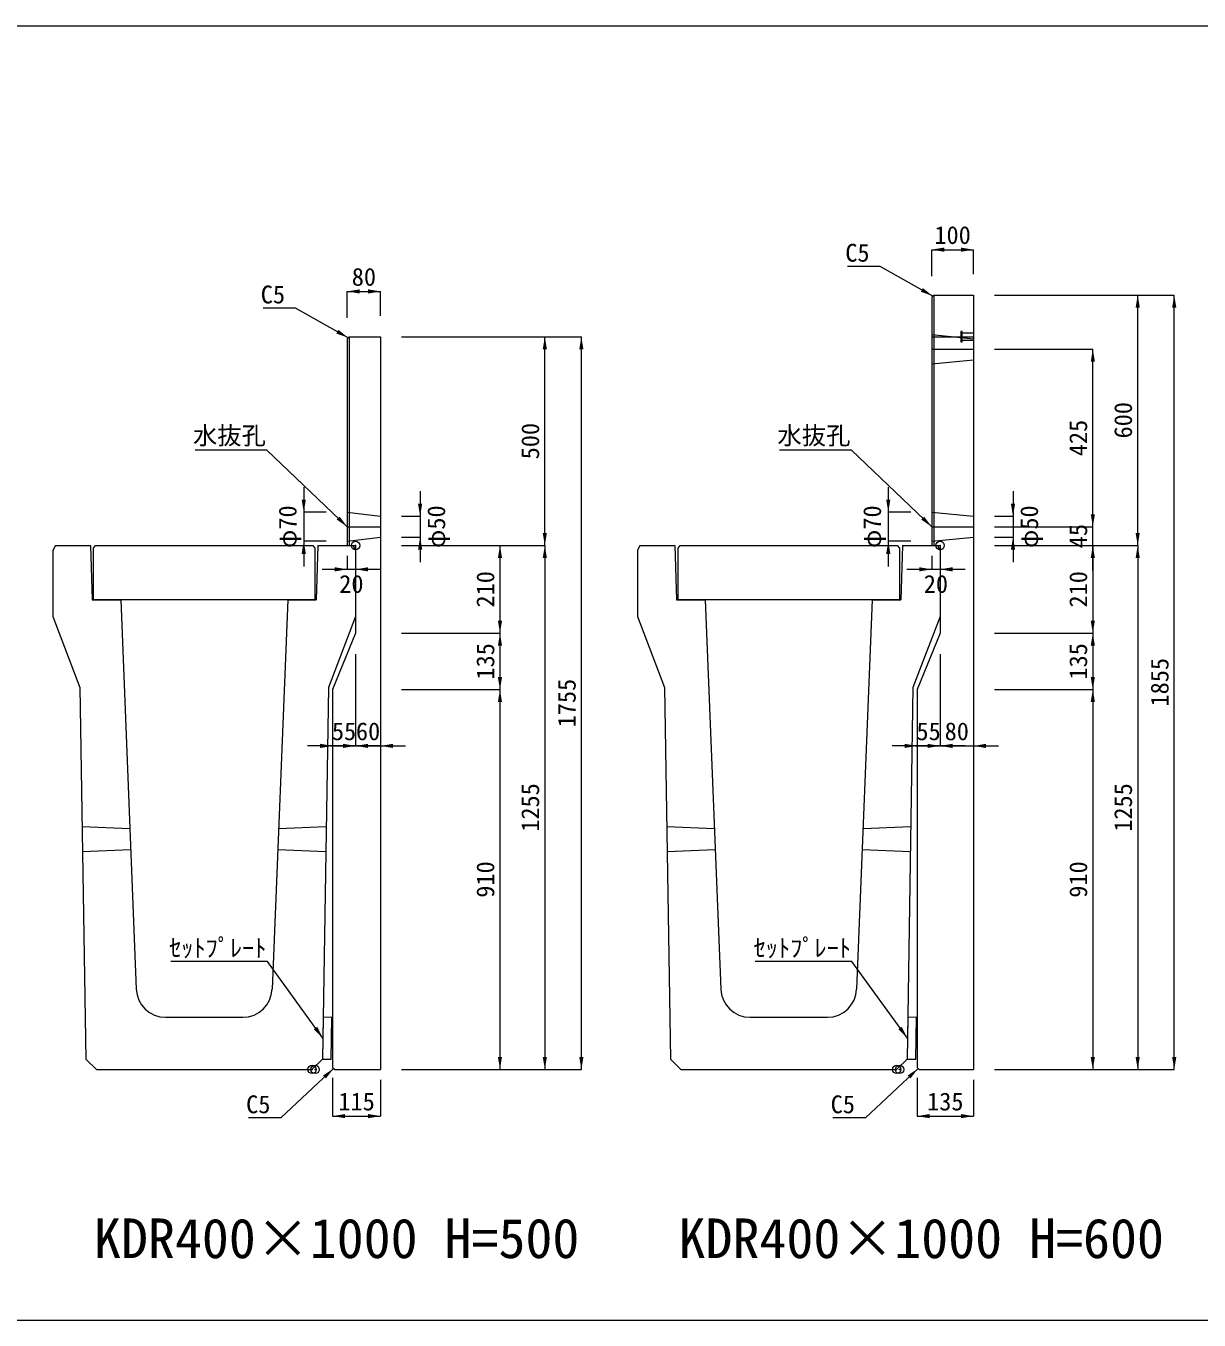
# Model space of a CAD drawing. Units: millimetres at full size, sheet at 1:40. Extents: x 172874 to 199766, y 869448 to 902797.
# Drawn here: x 191344 to 194154, y 869448 to 872548 of the extents above; entities that cross this region are included whole.
import ezdxf
from ezdxf.enums import TextEntityAlignment as Align

# ---------------------------------------------------------------- set-up
doc = ezdxf.new("R2010")
doc.units = ezdxf.units.MM
doc.header["$LTSCALE"] = 40
doc.header["$PDMODE"] = 32
doc.header["$PDSIZE"] = 20
for name, pattern in [('DASHED', [7.5, 6, -1.5]), ('USER2', [4.7625, 3.175, -1.5875]), ('USER3', [1.35, 0.75, -0.6])]:
    doc.linetypes.add(name, pattern=pattern)
for name, color, linetype, lineweight in [('セットプレート', 3, 'Continuous', 13), ('パネックスKDR', 2, 'Continuous', 13), ('図枠', 5, 'Continuous', 13), ('寸法線', 7, 'Continuous', 13), ('引出線', 4, 'Continuous', 13), ('本体', 2, 'Continuous', 13), ('補助線', 8, 'Continuous', 13), ('ｲﾝｻｰﾄ', 3, 'USER3', 5)]:
    doc.layers.add(name, color=color, linetype=linetype, lineweight=lineweight)
doc.layers.add('文字', color=7, linetype='Continuous')
doc.styles.add('ＭＳ ゴシック', font='')
doc.styles.get('ＭＳ ゴシック').set_extended_font_data('MS Gothic')

# ---------------------------------------------------------------- blocks, each defined once
blk = doc.blocks.new('filled_arrow')
at = {"color": 0, "linetype": 'Continuous', "lineweight": -2}
blk.add_solid([(7.5, 1.25), (0, 0), (7.5, -1.25)], dxfattribs=at)

msp = doc.modelspace()

# ---------------------------------------------------------------- linework, layer by layer
at = {"layer": 'セットプレート'}
for points in [[(192054.29, 870073.73), (192075.28, 870073.39), (192076.87, 870173.38), (192055.87, 870173.71)], [(193454.29, 870073.73), (193475.28, 870073.39), (193476.87, 870173.38), (193455.87, 870173.71)]]:
    msp.add_lwpolyline(points, close=True, dxfattribs=at)
at = {"layer": 'パネックスKDR'}
for p, q in [((193513.37, 871898.73), (193518.37, 871903.73)), ((193513.37, 871898.73), (193513.37, 871303.73)), ((193518.37, 871903.73), (193613.37, 871903.73)), ((193613.37, 871903.73), (193613.37, 870048.73)), ((192113.37, 871798.73), (192118.37, 871803.73)), ((192113.37, 871798.73), (192113.37, 871303.73)), ((192118.37, 871803.73), (192193.37, 871803.73)), ((192193.37, 871803.73), (192193.37, 870048.73)), ((192113.37, 871303.73), (192133.37, 871303.73)), ((192133.37, 871303.73), (192133.37, 871093.73)), ((193513.37, 871303.73), (193533.37, 871303.73)), ((193533.37, 871303.73), (193533.37, 871093.73)), ((192133.37, 871093.73), (192078.37, 870958.73)), ((193533.37, 871093.73), (193478.37, 870958.73)), ((192078.37, 870958.73), (192078.37, 870053.73)), ((193478.37, 870958.73), (193478.37, 870053.73)), ((192078.37, 870053.73), (192083.37, 870048.73)), ((192083.37, 870048.73), (192193.37, 870048.73)), ((193478.37, 870053.73), (193483.37, 870048.73)), ((193483.37, 870048.73), (193613.37, 870048.73))]:
    msp.add_line(p, q, dxfattribs=at)
at = {"layer": 'パネックスKDR', "lineweight": 5}
for p, q in [((193518.37, 871903.73), (193518.37, 871303.73)), ((192118.37, 871803.73), (192118.37, 871303.73))]:
    msp.add_line(p, q, dxfattribs=at)
at = {"layer": 'パネックスKDR', "linetype": 'DASHED', "lineweight": 9}
for p, q in [((193513.37, 871808.73), (193613.37, 871798.73)), ((193513.37, 871738.73), (193613.37, 871748.73)), ((192113.37, 871383.73), (192193.37, 871373.73)), ((193513.37, 871383.73), (193613.37, 871373.73)), ((192113.37, 871313.73), (192193.37, 871323.73)), ((193513.37, 871313.73), (193613.37, 871323.73))]:
    msp.add_line(p, q, dxfattribs=at)
at = {"layer": '図枠'}
for p, q in [((187274.21, 872548.33), (199766.29, 872548.33)), ((187274.21, 869448.33), (199766.29, 869448.33))]:
    msp.add_line(p, q, dxfattribs=at)
at = {"layer": '寸法線'}
for p, q in [((193513.37, 872012.28), (193613.37, 872012.28)), ((193513.37, 871948.73), (193513.37, 872012.28)), ((193613.37, 871953.73), (193613.37, 872012.28)), ((192113.37, 871912.28), (192193.37, 871912.28)), ((192113.37, 871848.73), (192113.37, 871912.28)), ((192193.37, 871853.73), (192193.37, 871912.28)), ((193663.37, 871903.73), (194094.21, 871903.73)), ((193663.37, 871903.73), (194006.71, 871903.73)), ((194006.71, 871303.73), (194006.71, 871903.73)), ((194094.21, 870048.73), (194094.21, 871903.73)), ((192243.37, 871803.73), (192674.21, 871803.73)), ((192243.37, 871803.73), (192586.71, 871803.73)), ((192586.71, 871303.73), (192586.71, 871803.73)), ((192674.21, 870048.73), (192674.21, 871803.73)), ((193663.37, 871773.73), (193899.21, 871773.73)), ((193899.21, 871348.73), (193899.21, 871773.73)), ((192009.3, 871443.73), (192009.3, 871253.73)), ((193409.3, 871443.73), (193409.3, 871253.73)), ((192288.04, 871433.73), (192288.04, 871263.73)), ((193708.04, 871433.73), (193708.04, 871263.73)), ((192063.37, 871383.73), (192009.3, 871383.73)), ((193463.37, 871383.73), (193409.3, 871383.73)), ((193899.21, 871243.73), (193899.21, 871408.73)), ((192243.37, 871373.73), (192288.04, 871373.73)), ((193663.37, 871373.73), (193708.04, 871373.73)), ((193663.37, 871348.73), (193899.21, 871348.73)), ((193663.37, 871348.73), (193899.21, 871348.73)), ((192243.37, 871323.73), (192288.04, 871323.73)), ((193663.37, 871323.73), (193708.04, 871323.73)), ((192063.37, 871313.73), (192009.3, 871313.73)), ((192243.37, 871303.73), (192586.71, 871303.73)), ((192243.37, 871303.73), (192479.21, 871303.73)), ((192243.37, 871303.73), (192586.71, 871303.73)), ((192479.21, 871303.73), (192479.21, 871093.73)), ((192586.71, 871303.73), (192586.71, 870048.73)), ((193463.37, 871313.73), (193409.3, 871313.73)), ((193663.37, 871303.73), (194006.71, 871303.73)), ((193663.37, 871303.73), (193899.21, 871303.73)), ((193663.37, 871303.73), (194006.71, 871303.73)), ((193663.37, 871303.73), (193899.21, 871303.73)), ((193899.21, 871303.73), (193899.21, 871093.73)), ((194006.71, 871303.73), (194006.71, 870048.73)), ((192113.37, 871278.73), (192113.37, 871246.65)), ((192133.37, 871278.73), (192133.37, 871246.65)), ((193513.37, 871278.73), (193513.37, 871246.65)), ((193533.37, 871278.73), (193533.37, 871246.65)), ((192053.37, 871246.65), (192193.37, 871246.65)), ((193453.37, 871246.65), (193593.37, 871246.65)), ((192243.37, 871093.73), (192479.21, 871093.73)), ((192243.37, 871093.73), (192479.21, 871093.73)), ((192479.21, 871093.73), (192479.21, 870958.73)), ((193663.37, 871093.73), (193899.21, 871093.73)), ((193663.37, 871093.73), (193899.21, 871093.73)), ((193899.21, 871093.73), (193899.21, 870958.73)), ((192133.37, 871043.73), (192133.37, 870823.73)), ((192133.37, 871043.73), (192133.37, 870823.73)), ((192193.37, 871043.73), (192193.37, 870823.73)), ((193533.37, 871043.73), (193533.37, 870823.73)), ((193533.37, 871043.73), (193533.37, 870823.73)), ((193613.37, 871043.73), (193613.37, 870823.73)), ((192243.37, 870958.73), (192479.21, 870958.73)), ((192243.37, 870958.73), (192479.21, 870958.73)), ((192479.21, 870958.73), (192479.21, 870048.73)), ((193663.37, 870958.73), (193899.21, 870958.73)), ((193663.37, 870958.73), (193899.21, 870958.73)), ((193899.21, 870958.73), (193899.21, 870048.73)), ((192078.37, 870908.73), (192078.37, 870823.73)), ((193478.37, 870908.73), (193478.37, 870823.73)), ((192193.37, 870823.73), (192018.37, 870823.73)), ((192073.37, 870823.73), (192253.37, 870823.73)), ((193593.37, 870823.73), (193418.37, 870823.73)), ((193473.37, 870823.73), (193673.37, 870823.73)), ((192243.37, 870048.73), (192674.21, 870048.73)), ((192243.37, 870048.73), (192586.71, 870048.73)), ((192243.37, 870048.73), (192479.21, 870048.73)), ((193663.37, 870048.73), (194094.21, 870048.73)), ((193663.37, 870048.73), (194006.71, 870048.73)), ((193663.37, 870048.73), (193899.21, 870048.73)), ((192078.37, 870028.73), (192078.37, 869936.94)), ((192193.37, 870023.73), (192193.37, 869936.94)), ((193478.37, 870028.73), (193478.37, 869936.94)), ((193613.37, 870023.73), (193613.37, 869936.94)), ((192078.37, 869936.94), (192193.37, 869936.94)), ((193478.37, 869936.94), (193613.37, 869936.94))]:
    msp.add_line(p, q, dxfattribs=at)
at = {"layer": '引出線'}
for points in [[(193515.87, 871901.23), (193389.5, 871972.31), (193311.73, 871972.31)], [(192115.87, 871801.23), (191989.5, 871872.31), (191911.73, 871872.31)], [(192113.37, 871348.73), (191920.91, 871532.18), (191749.17, 871532.18)], [(193513.37, 871348.73), (193320.91, 871532.18), (193149.17, 871532.18)], [(192055.08, 870123.72), (191922.22, 870307.2), (191690.86, 870307.2)], [(193455.08, 870123.72), (193322.22, 870307.2), (193090.86, 870307.2)], [(192080.87, 870051.23), (191954.5, 869932.58), (191876.73, 869932.58)], [(193480.87, 870051.23), (193354.5, 869932.58), (193276.73, 869932.58)]]:
    msp.add_lwpolyline(points, dxfattribs=at)
at = {"layer": '本体'}
for p, q in [((191414.37, 871303.73), (191408.37, 871291.73)), ((191408.37, 871291.73), (191408.37, 871133.73)), ((191414.37, 871303.73), (191498.37, 871303.73)), ((191498.37, 871303.73), (191502.37, 871173.73)), ((192043.37, 871303.73), (192039.37, 871173.73)), ((192043.37, 871303.73), (192127.37, 871303.73)), ((192127.37, 871303.73), (192133.37, 871291.73)), ((192133.37, 871291.73), (192133.37, 871133.73)), ((192814.37, 871303.73), (192808.37, 871291.73)), ((192808.37, 871291.73), (192808.37, 871133.73)), ((192814.37, 871303.73), (192898.37, 871303.73)), ((192898.37, 871303.73), (192902.37, 871173.73)), ((193443.37, 871303.73), (193439.37, 871173.73)), ((193443.37, 871303.73), (193527.37, 871303.73)), ((193527.37, 871303.73), (193533.37, 871291.73)), ((193533.37, 871291.73), (193533.37, 871133.73)), ((191502.37, 871173.73), (191570.87, 871173.73)), ((191570.87, 871173.73), (191608.18, 870240.93)), ((191970.87, 871173.73), (191933.56, 870240.93)), ((191970.87, 871173.73), (192039.37, 871173.73)), ((192902.37, 871173.73), (192970.87, 871173.73)), ((192970.87, 871173.73), (193008.18, 870240.93)), ((193370.87, 871173.73), (193333.56, 870240.93)), ((193370.87, 871173.73), (193439.37, 871173.73)), ((191408.37, 871133.73), (191473.37, 870963.73)), ((192133.37, 871133.73), (192068.37, 870963.73)), ((192808.37, 871133.73), (192873.37, 870963.73)), ((193533.37, 871133.73), (193468.37, 870963.73)), ((191473.37, 870963.73), (191487.45, 870073.73)), ((192068.37, 870963.73), (192054.29, 870073.73)), ((192873.37, 870963.73), (192887.45, 870073.73)), ((193468.37, 870963.73), (193454.29, 870073.73)), ((191678.13, 870173.73), (191863.61, 870173.73)), ((193078.13, 870173.73), (193263.61, 870173.73)), ((191487.45, 870073.73), (191512.85, 870048.73)), ((191512.85, 870048.73), (192028.89, 870048.73)), ((192028.89, 870048.73), (192054.29, 870073.73)), ((192887.45, 870073.73), (192912.85, 870048.73)), ((192912.85, 870048.73), (193428.89, 870048.73)), ((193428.89, 870048.73), (193454.29, 870073.73))]:
    msp.add_line(p, q, dxfattribs=at)
at = {"layer": '本体', "linetype": 'USER2'}
for p, q in [((191478.64, 870630.73), (191592.79, 870625.73)), ((191948.95, 870625.73), (192063.1, 870630.73)), ((192878.64, 870630.73), (192992.79, 870625.73)), ((193348.95, 870625.73), (193463.1, 870630.73)), ((191479.59, 870570.73), (191594.79, 870575.73)), ((191946.95, 870575.73), (192062.15, 870570.73)), ((192879.59, 870570.73), (192994.79, 870575.73)), ((193346.95, 870575.73), (193462.15, 870570.73))]:
    msp.add_line(p, q, dxfattribs=at)
at = {"layer": '本体', "lineweight": 20}
for points in [[(191505.87, 871297.73), (191510.87, 871303.73), (192030.87, 871303.73), (192035.87, 871297.73), (192035.87, 871173.73), (191505.87, 871173.73)], [(192905.87, 871297.73), (192910.87, 871303.73), (193430.87, 871303.73), (193435.87, 871297.73), (193435.87, 871173.73), (192905.87, 871173.73)]]:
    msp.add_lwpolyline(points, close=True, dxfattribs=at)
at = {"layer": '本体'}
for centre, start, end in [((191678.13, 870243.73), 182.29061, 270), ((191863.61, 870243.73), 270, 357.70939), ((193078.13, 870243.73), 182.29061, 270), ((193263.61, 870243.73), 270, 357.70939)]:
    msp.add_arc(centre, 70, start, end, dxfattribs=at)
at = {"layer": '補助線'}
for p, q in [((193513.37, 871803.73), (193613.37, 871803.73)), ((193513.37, 871773.73), (193613.37, 871773.73)), ((192113.37, 871348.73), (192193.37, 871348.73)), ((193513.37, 871348.73), (193613.37, 871348.73))]:
    msp.add_line(p, q, dxfattribs=at)
for p in [(192133.37, 871303.73), (193533.37, 871303.73), (192029.37, 870048.73), (192036.37, 870048.73), (192036.37, 870048.73), (193429.37, 870048.73), (193436.37, 870048.73), (193436.37, 870048.73)]:
    msp.add_point(p, dxfattribs=at)
at = {"layer": 'ｲﾝｻｰﾄ'}
for p, q in [((193583.37, 871816.23), (193583.37, 871791.23)), ((193586.37, 871816.23), (193583.37, 871816.23)), ((193586.37, 871791.23), (193586.37, 871816.23)), ((193583.37, 871791.23), (193586.37, 871791.23)), ((193613.37, 871812.23), (193586.37, 871812.23)), ((193586.37, 871795.23), (193613.37, 871795.23))]:
    msp.add_line(p, q, dxfattribs=at)

# ---------------------------------------------------------------- block references
at = {"layer": '寸法線', "xscale": 4, "yscale": 4}
for p in [(193513.37, 872012.28), (192113.37, 871912.28), (192133.37, 871246.65), (193533.37, 871246.65), (192133.37, 870823.73), (192193.37, 870823.73), (193533.37, 870823.73), (193613.37, 870823.73), (192078.37, 869936.94), (193478.37, 869936.94)]:
    msp.add_blockref('filled_arrow', p, dxfattribs=at)
for p, rotation in [((193613.37, 872012.28), 180), ((192193.37, 871912.28), 180), ((194006.71, 871903.73), 270), ((194094.21, 871903.73), 270), ((192586.71, 871803.73), 270), ((192674.21, 871803.73), 270), ((193899.21, 871773.73), 270), ((192009.3, 871383.73), 90), ((193409.3, 871383.73), 90), ((192288.04, 871373.73), 90), ((193708.04, 871373.73), 90), ((193899.21, 871348.73), 90), ((193899.21, 871348.73), 90), ((192288.04, 871323.73), 270), ((192586.71, 871303.73), 90), ((193708.04, 871323.73), 270), ((194006.71, 871303.73), 90), ((192009.3, 871313.73), 270), ((192479.21, 871303.73), 270), ((192586.71, 871303.73), 270), ((193409.3, 871313.73), 270), ((193899.21, 871303.73), 270), ((193899.21, 871303.73), 270), ((194006.71, 871303.73), 270), ((192113.37, 871246.65), 180), ((193513.37, 871246.65), 180), ((192479.21, 871093.73), 90), ((193899.21, 871093.73), 90), ((192479.21, 871093.73), 270), ((193899.21, 871093.73), 270), ((192479.21, 870958.73), 90), ((193899.21, 870958.73), 90), ((192479.21, 870958.73), 270), ((193899.21, 870958.73), 270), ((192078.37, 870823.73), 180), ((192133.37, 870823.73), 180), ((193478.37, 870823.73), 180), ((193533.37, 870823.73), 180), ((192479.21, 870048.73), 90), ((192586.71, 870048.73), 90), ((192674.21, 870048.73), 90), ((193899.21, 870048.73), 90), ((194006.71, 870048.73), 90), ((194094.21, 870048.73), 90), ((192193.37, 869936.94), 180), ((193613.37, 869936.94), 180)]:
    msp.add_blockref('filled_arrow', p, dxfattribs=dict(at, rotation=rotation))
at = {"layer": '引出線', "xscale": 4, "yscale": 4}
for p, rotation in [((193515.87, 871901.23), 150.6), ((192115.87, 871801.23), 150.6), ((192113.37, 871348.73), 136.4), ((193513.37, 871348.73), 136.4), ((192055.08, 870123.72), 125.9), ((193455.08, 870123.72), 125.9), ((192080.87, 870051.23), 223.2), ((193480.87, 870051.23), 223.2)]:
    msp.add_blockref('filled_arrow', p, dxfattribs=dict(at, rotation=rotation))

# ---------------------------------------------------------------- texts
at = {"layer": '寸法線', "style": 'ＭＳ ゴシック'}
for s, p in [('100', (193563.37, 872047.28)), ('80', (192153.37, 871947.28)), ('20', (192123.37, 871211.65)), ('20', (193523.37, 871211.65)), ('55', (192105.87, 870858.73)), ('60', (192163.37, 870858.73)), ('55', (193505.87, 870858.73)), ('80', (193573.37, 870858.73)), ('115', (192135.87, 869971.94)), ('135', (193545.87, 869971.94))]:
    msp.add_text(s, height=42.72, dxfattribs=at).set_placement(p, align=Align.MIDDLE_CENTER)
for s, p in [('600', (193971.71, 871603.73)), ('425', (193864.21, 871561.23)), ('500', (192551.71, 871553.73)), ('φ70', (191970.64, 871348.73)), ('φ50', (192326.7, 871348.73)), ('φ70', (193370.64, 871348.73)), ('φ50', (193746.7, 871348.73)), ('45', (193864.21, 871326.23)), ('210', (192444.21, 871198.73)), ('210', (193864.21, 871198.73)), ('135', (192444.21, 871026.23)), ('135', (193864.21, 871026.23)), ('1855', (194059.21, 870976.23)), ('1755', (192639.21, 870926.23)), ('1255', (192551.71, 870676.23)), ('1255', (193971.71, 870676.23)), ('910', (192444.21, 870503.73)), ('910', (193864.21, 870503.73))]:
    msp.add_text(s, height=42.72, rotation=90, dxfattribs=at).set_placement(p, align=Align.MIDDLE_CENTER)
at = {"layer": '引出線', "style": 'ＭＳ ゴシック'}
for s, p in [('C5', (193364.5, 872026.31)), ('C5', (191964.5, 871926.31)), ('水抜孔', (191918.66, 871588.46)), ('水抜孔', (193318.66, 871588.46)), ('ｾｯﾄﾌﾟﾚｰﾄ', (191919.97, 870361.2)), ('ｾｯﾄﾌﾟﾚｰﾄ', (193319.97, 870361.2)), ('C5', (191929.5, 869986.58)), ('C5', (193329.5, 869986.58))]:
    msp.add_text(s, height=42.72, dxfattribs=at).set_placement(p, align=Align.TOP_RIGHT)
at = {"layer": '文字', "style": 'ＭＳ ゴシック'}
for s, p in [('KDR400×1000 H=500', (191506.92, 869568.34)), ('KDR400×1000 H=600', (192906.92, 869568.34))]:
    msp.add_text(s, height=94.94, dxfattribs=at).set_placement(p, align=Align.BOTTOM_LEFT)

doc.saveas('drawing.dxf')
